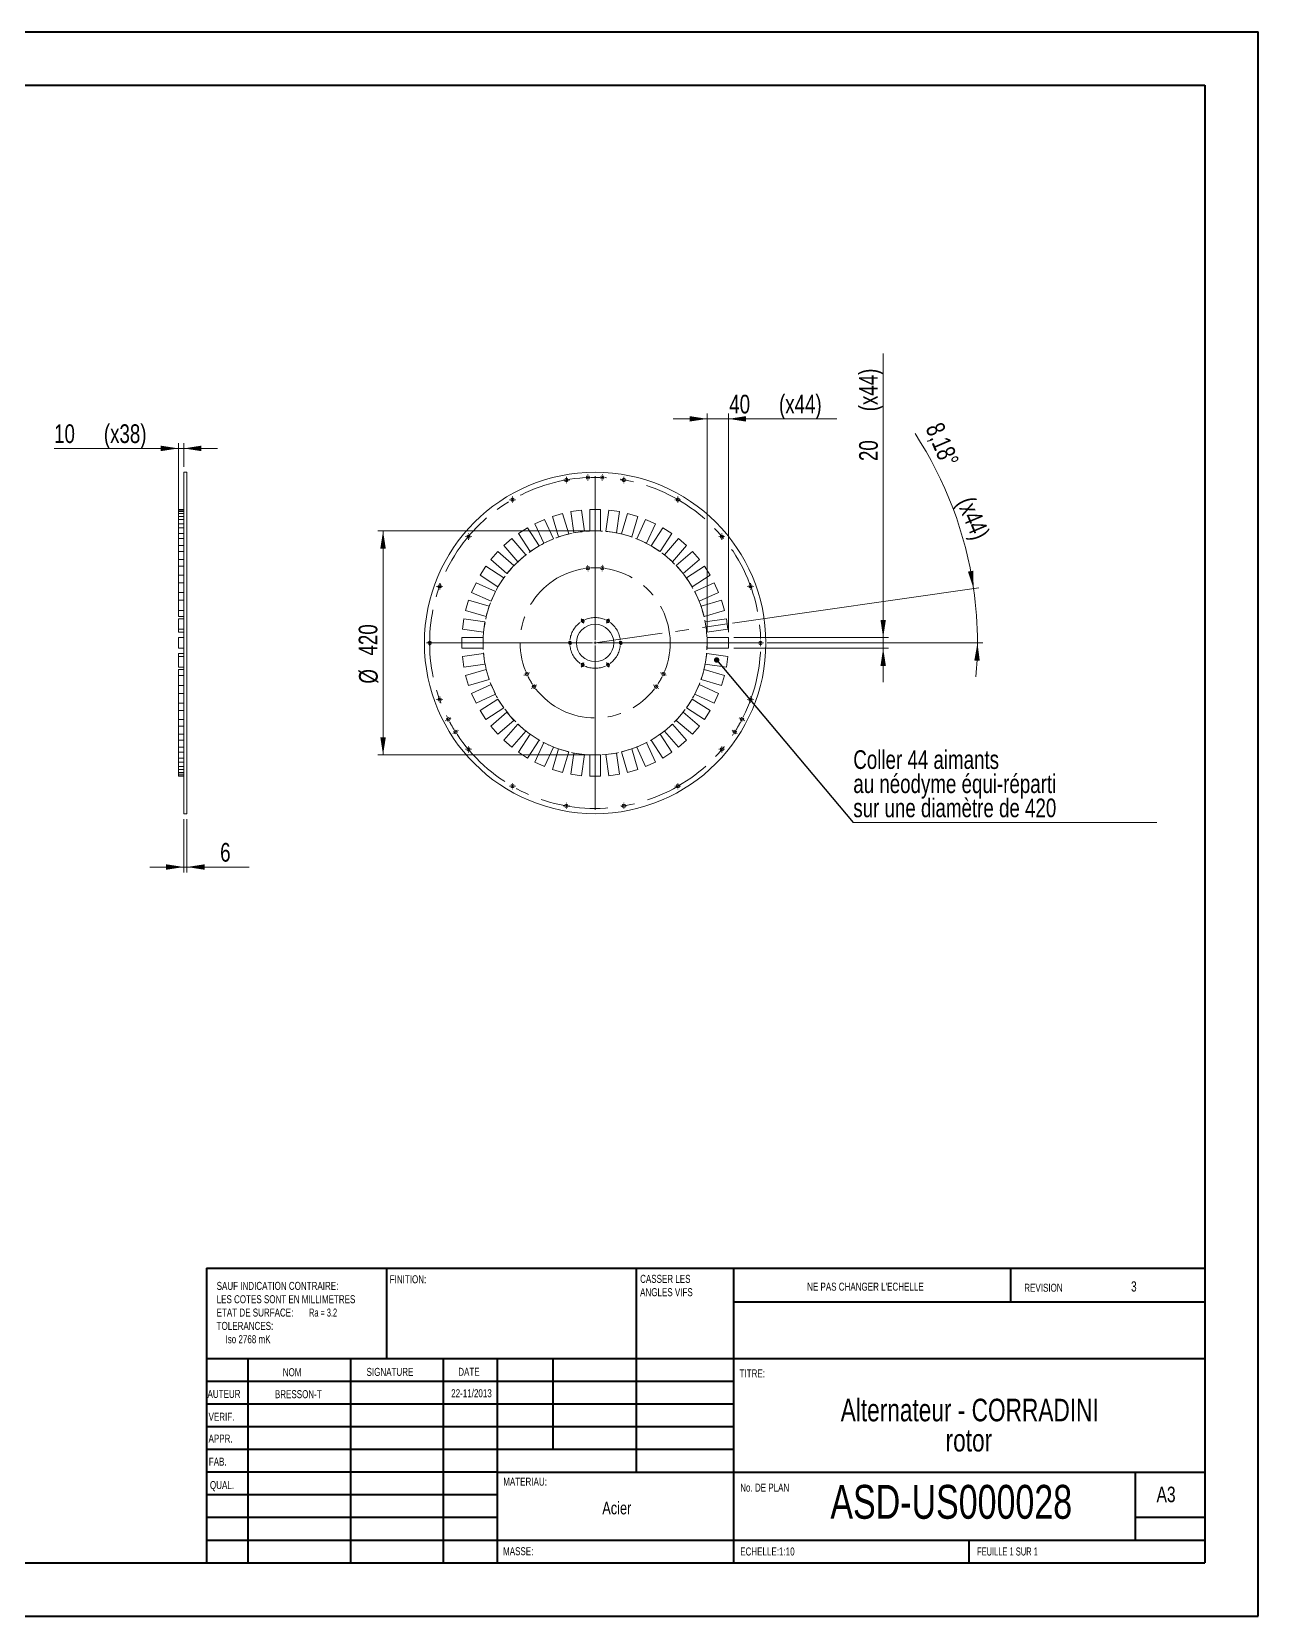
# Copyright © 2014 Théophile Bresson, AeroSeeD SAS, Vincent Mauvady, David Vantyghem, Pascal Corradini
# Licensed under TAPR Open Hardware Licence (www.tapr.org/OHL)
# Model space of a CAD drawing. Header units: millimetres. Extents: x 0 to 420, y 0 to 297.
# Drawn here: x 190.1 to 420.1, y 0.2 to 297.2 of the extents above; entities that cross this region are included whole.
import ezdxf

# ---------------------------------------------------------------- set-up
doc = ezdxf.new("R2010")
doc.units = ezdxf.units.MM
doc.linetypes.add('CENTERX2', pattern=[20.32, 12.7, -2.54, 2.54, -2.54])
doc.linetypes.add('HIDDEN', pattern=[1.905, 1.27, -0.635])
doc.styles.add('SLDTEXTSTYLE0', font='TXT', dxfattribs={"width": 0.75})
doc.styles.add('SLDTEXTSTYLE1', font='TXT', dxfattribs={"width": 0.7})
doc.styles.add('SLDTEXTSTYLE2', font='TXT', dxfattribs={"width": 0.6875})
doc.dimstyles.new('SLDDIMSTYLE1', dxfattribs={"dimtxt": 3.5, "dimasz": 3.302, "dimexe": 0, "dimexo": 0.0625, "dimgap": 0.875, "dimtad": 1, "dimlfac": 10, "dimrnd": 1e-09, "dimzin": 12, "dimdsep": 46, "dimtxsty": 'SLDTEXTSTYLE0', "dimsah": 1, "dimcen": 0.09, "dimadec": 0, "dimazin": 3, "dimtfac": 1, "dimtmove": 0, "dimatfit": 0, "dimfxl": 1, "dimfrac": 2, "dimtolj": 1, "dimtzin": 12, "dimarcsym": 0})
doc.dimstyles.new('SLDDIMSTYLE2', dxfattribs={"dimtxt": 3.5, "dimasz": 3.302, "dimexe": 0, "dimexo": 0.0625, "dimgap": 0.875, "dimtad": 1, "dimlfac": 10, "dimrnd": 1e-09, "dimzin": 12, "dimdsep": 46, "dimtxsty": 'SLDTEXTSTYLE0', "dimsah": 1, "dimcen": 0.09, "dimadec": 0, "dimazin": 3, "dimtfac": 1, "dimtofl": 0, "dimtmove": 0, "dimatfit": 3, "dimfxl": 1, "dimfrac": 2, "dimtolj": 1, "dimtzin": 12, "dimarcsym": 0})
doc.dimstyles.new('SLDDIMSTYLE6', dxfattribs={"dimtxt": 3.5, "dimasz": 3.302, "dimexe": 0, "dimexo": 0.0625, "dimgap": 0.875, "dimtad": 1, "dimdec": 4, "dimlfac": 10, "dimzin": 12, "dimdsep": 46, "dimtxsty": 'SLDTEXTSTYLE0', "dimsah": 1, "dimcen": 0.09, "dimazin": 3, "dimtfac": 1, "dimtofl": 0, "dimtmove": 0, "dimatfit": 3, "dimfxl": 1, "dimfrac": 2, "dimtolj": 1, "dimtzin": 12, "dimarcsym": 0})
doc.dimstyles.new('SLDDIMSTYLE7', dxfattribs={"dimtxt": 0, "dimasz": 1.016, "dimexe": 0, "dimexo": 0.0625, "dimgap": 0, "dimtad": 0, "dimtih": 1, "dimtoh": 1, "dimdec": 0, "dimrnd": 1e-09, "dimzin": 0, "dimdsep": 46, "dimtxsty": 'Standard', "dimblk1": 'DOT', "dimblk2": 'DOT', "dimsah": 1, "dimcen": 0.09, "dimadec": 0, "dimazin": 0, "dimtfac": 1.016, "dimtdec": 0, "dimtofl": 0, "dimtmove": 0, "dimatfit": 3, "dimldrblk": 'DOT', "dimfxl": 1, "dimfrac": 2, "dimtolj": 1, "dimtzin": 0, "dimarcsym": 0})

# ---------------------------------------------------------------- blocks, each defined once
blk = doc.blocks.new('SW_NOTE_1')
at = {"color": 0, "linetype": 'Continuous', "lineweight": 0, "attachment_point": 2, "style": 'SLDTEXTSTYLE0'}
for s, insert, char_height in [('Alternateur - CORRADINI', (33.01, 5.46), 4.2333), ('rotor', (32.85, -0.19), 4.233)]:
    blk.add_mtext(s, dxfattribs=dict(at, insert=insert, char_height=char_height))
blk = doc.blocks.new('SW_NOTE_2')
at = {"color": 0, "linetype": 'Continuous', "lineweight": 0, "char_height": 1.5, "attachment_point": 1, "style": 'SLDTEXTSTYLE0'}
for s, insert in [('CASSER LES', (0, 1.93)), ('ANGLES VIFS', (0, -0.57))]:
    blk.add_mtext(s, dxfattribs=dict(at, insert=insert))
blk = doc.blocks.new('SW_NOTE_3')
at = {"color": 0, "linetype": 'Continuous', "lineweight": 0, "char_height": 1.5, "attachment_point": 1}
for s, insert, style in [('SAUF INDICATION CONTRAIRE:', (0, 1.93), 'SLDTEXTSTYLE0'), ('LES COTES SONT EN MILLIMETRES', (0, -0.57), 'SLDTEXTSTYLE0'), ('TOLERANCES:', (0, -5.57), 'SLDTEXTSTYLE0'), ('ETAT DE SURFACE:', (0, -3.07), 'SLDTEXTSTYLE0'), ('Ra = 3.2', (17.33, -3.07), 'SLDTEXTSTYLE2'), ('Iso 2768 mK', (1.66, -8.07), 'SLDTEXTSTYLE0')]:
    blk.add_mtext(s, dxfattribs=dict(at, insert=insert, style=style))
blk = doc.blocks.new('*D35')
at = {"color": 7, "linetype": 'Continuous', "lineweight": 0}
for p, q in [((218.64, 149.65), (218.64, 139.65)), ((219.24, 149.65), (219.24, 139.65)), ((218.64, 140.65), (212.29, 140.65)), ((218.64, 140.65), (219.24, 140.65)), ((219.24, 140.65), (230.89, 140.65))]:
    blk.add_line(p, q, dxfattribs=at)
for points in [[(218.64, 140.65), (215.34, 141.16), (215.34, 140.14)], [(219.24, 140.65), (222.54, 140.14), (222.54, 141.16)]]:
    blk.add_solid(points, dxfattribs=at)
at = {"color": 7, "linetype": 'Continuous', "lineweight": 0, "insert": (225.46, 145.16, 0.01), "char_height": 3.5, "attachment_point": 1, "style": 'SLDTEXTSTYLE0'}
blk.add_mtext('6', dxfattribs=at)
blk = doc.blocks.new('*D36')
at = {"color": 7, "linetype": 'Continuous', "lineweight": 0}
for p, q in [((217.64, 199.27), (217.64, 220.11)), ((218.64, 215.65), (218.64, 220.11)), ((217.64, 219.11), (194.33, 219.11)), ((217.64, 219.11), (218.64, 219.11)), ((218.64, 219.11), (224.99, 219.11))]:
    blk.add_line(p, q, dxfattribs=at)
for points in [[(217.64, 219.11), (214.34, 219.62), (214.34, 218.6)], [(218.64, 219.11), (221.94, 218.6), (221.94, 219.62)]]:
    blk.add_solid(points, dxfattribs=at)
at = {"color": 7, "linetype": 'Continuous', "lineweight": 0, "char_height": 3.5, "attachment_point": 1, "style": 'SLDTEXTSTYLE0'}
for s, insert in [('10', (194.33, 223.62, 0.01)), ('(x38)', (203.66, 223.62, 0.01))]:
    blk.add_mtext(s, dxfattribs=dict(at, insert=insert))
blk = doc.blocks.new('*D37')
at = {"color": 7, "linetype": 'Continuous', "lineweight": 0}
for p, q in [((294.75, 203.65), (255, 203.65)), ((256, 161.65), (256, 203.65)), ((294.75, 161.65), (255, 161.65))]:
    blk.add_line(p, q, dxfattribs=at)
for points in [[(256, 203.65), (255.49, 200.35), (256.51, 200.35)], [(256, 161.65), (256.51, 164.95), (255.49, 164.95)]]:
    blk.add_solid(points, dxfattribs=at)
at = {"color": 7, "linetype": 'Continuous', "lineweight": 0, "char_height": 3.5, "attachment_point": 1, "rotation": 90, "style": 'SLDTEXTSTYLE0'}
for s, insert in [('420', (251.43, 180.29, 0.01)), ('%%c', (251.49, 175.02, 0.01))]:
    blk.add_mtext(s, dxfattribs=dict(at, insert=insert))
blk = doc.blocks.new('*D38')
at = {"color": 7, "linetype": 'Continuous', "lineweight": 0}
for p, q in [((321.49, 186.35), (367.69, 192.99)), ((328.03, 182.65), (368.43, 182.65))]:
    blk.add_line(p, q, dxfattribs=at)
for start, end in [(8.1818, 33.199), (0, 8.1818), (354.9282, 0)]:
    blk.add_arc((295.75, 182.65), 71.68, start, end, dxfattribs=at)
for points in [[(366.7, 192.85), (366.66, 196.19), (365.65, 196.02)], [(367.43, 182.65), (366.84, 179.36), (367.86, 179.34)]]:
    blk.add_solid(points, dxfattribs=at)
at = {"color": 7, "linetype": 'Continuous', "lineweight": 0, "char_height": 3.5, "attachment_point": 1, "rotation": 292.9537, "style": 'SLDTEXTSTYLE0'}
for s, insert in [('8,18°', (360.86, 224.29, 0.01)), ('(x44)', (366.73, 210.41, 0.01))]:
    blk.add_mtext(s, dxfattribs=dict(at, insert=insert))
blk = doc.blocks.new('*D39')
at = {"color": 7, "linetype": 'Continuous', "lineweight": 0}
for p, q in [((316.75, 224.65), (310.4, 224.65)), ((316.75, 184.65), (316.75, 225.65)), ((320.75, 224.65), (316.75, 224.65)), ((320.75, 184.65), (320.75, 225.65)), ((320.75, 224.65), (341.06, 224.65))]:
    blk.add_line(p, q, dxfattribs=at)
for points in [[(316.75, 224.65), (313.45, 225.16), (313.45, 224.14)], [(320.75, 224.65), (324.06, 224.14), (324.06, 225.16)]]:
    blk.add_solid(points, dxfattribs=at)
at = {"color": 7, "linetype": 'Continuous', "lineweight": 0, "char_height": 3.5, "attachment_point": 1, "style": 'SLDTEXTSTYLE0'}
for s, insert in [('40', (320.9, 229.16, -0.19)), ('(x44)', (330.23, 229.16, -0.19))]:
    blk.add_mtext(s, dxfattribs=dict(at, insert=insert))
blk = doc.blocks.new('*D40')
at = {"color": 7, "linetype": 'Continuous', "lineweight": 0}
for p, q in [((349.75, 183.65), (349.75, 236.91)), ((321.75, 183.65), (350.75, 183.65)), ((321.75, 181.65), (350.75, 181.65)), ((349.75, 181.65), (349.75, 183.65)), ((349.75, 181.65), (349.75, 175.3))]:
    blk.add_line(p, q, dxfattribs=at)
for points in [[(349.75, 183.65), (350.26, 186.95), (349.25, 186.95)], [(349.75, 181.65), (349.25, 178.35), (350.26, 178.35)]]:
    blk.add_solid(points, dxfattribs=at)
at = {"color": 7, "linetype": 'Continuous', "lineweight": 0, "char_height": 3.5, "attachment_point": 1, "rotation": 90, "style": 'SLDTEXTSTYLE0'}
for s, insert in [('(x44)', (345.24, 226.07, -0.19)), ('20', (345.24, 216.74, -0.19))]:
    blk.add_mtext(s, dxfattribs=dict(at, insert=insert))
blk = doc.blocks.new('SW_NOTE_4')
at = {"color": 0, "linetype": 'Continuous', "lineweight": 0}
for p, q in [((0, 0), (56.93, 0)), ((56.93, 0), (0, 0)), ((0, 0), (56.93, 0)), ((56.93, 0), (0, 0)), ((0, 0), (56.93, 0)), ((56.93, 0), (0, 0))]:
    blk.add_line(p, q, dxfattribs=at)
at = {"color": 0, "linetype": 'Continuous', "lineweight": 0, "char_height": 3.5, "attachment_point": 1, "style": 'SLDTEXTSTYLE0'}
for s, insert in [('Coller 44 aimants', (0, 13.56)), ('au néodyme équi-réparti', (0, 9.04)), ('sur une diamètre de 420', (0, 4.51))]:
    blk.add_mtext(s, dxfattribs=dict(at, insert=insert))
blk = doc.blocks.new('_DOT')
at = {"color": 0, "linetype": 'ByBlock', "lineweight": -2}
blk.add_line((-0.5, 0), (-1, 0), dxfattribs=at)
at = {"color": 0, "linetype": 'ByBlock', "const_width": 0.5}
blk.add_lwpolyline([(-0.25, 0, 1), (0.25, 0, 1)], format="xyb", close=True, dxfattribs=at)
blk = doc.blocks.new('SW_CENTERMARKSYMBOL_19')
at = {"color": 0, "linetype": 'Continuous', "lineweight": 0}
for p, q in [((-0.5, 0), (-0.58, 0)), ((0, 0), (-0.25, 0)), ((0, 0.5), (0, 0.58)), ((0, 0), (0, 0.25)), ((0, 0), (0, -0.25)), ((0, 0), (0.25, 0)), ((0.5, 0), (0.58, 0)), ((0, -0.5), (0, -0.58))]:
    blk.add_line(p, q, dxfattribs=at)
blk = doc.blocks.new('SW_CENTERMARKSYMBOL_20')
at = {"color": 0, "linetype": 'Continuous', "lineweight": 0}
for p, q in [((-0.5, 0), (-0.58, 0)), ((0, 0), (-0.25, 0)), ((0, 0.5), (0, 0.58)), ((0, 0), (0, 0.25)), ((0, 0), (0, -0.25)), ((0, 0), (0.25, 0)), ((0.5, 0), (0.58, 0)), ((0, -0.5), (0, -0.58))]:
    blk.add_line(p, q, dxfattribs=at)
blk = doc.blocks.new('SW_CENTERMARKSYMBOL_21')
at = {"color": 0, "linetype": 'Continuous', "lineweight": 0}
for p, q in [((-0.5, 0), (-0.58, 0)), ((0, 0), (-0.25, 0)), ((0, 0.5), (0, 0.58)), ((0, 0), (0, 0.25)), ((0, 0), (0, -0.25)), ((0, 0), (0.25, 0)), ((0.5, 0), (0.58, 0)), ((0, -0.5), (0, -0.58))]:
    blk.add_line(p, q, dxfattribs=at)
blk = doc.blocks.new('SW_CENTERMARKSYMBOL_22')
at = {"color": 0, "linetype": 'Continuous', "lineweight": 0}
for p, q in [((-0.5, 0), (-0.58, 0)), ((0, 0), (-0.25, 0)), ((0, 0.5), (0, 0.58)), ((0, 0), (0, 0.25)), ((0, 0), (0, -0.25)), ((0, 0), (0.25, 0)), ((0.5, 0), (0.58, 0)), ((0, -0.5), (0, -0.58))]:
    blk.add_line(p, q, dxfattribs=at)
blk = doc.blocks.new('SW_CENTERMARKSYMBOL_23')
at = {"color": 0, "linetype": 'Continuous', "lineweight": 0}
for p, q in [((-0.5, 0), (-0.58, 0)), ((0, 0), (-0.25, 0)), ((0, 0.5), (0, 0.58)), ((0, 0), (0, 0.25)), ((0, 0), (0, -0.25)), ((0, 0), (0.25, 0)), ((0.5, 0), (0.58, 0)), ((0, -0.5), (0, -0.58))]:
    blk.add_line(p, q, dxfattribs=at)
blk = doc.blocks.new('SW_CENTERMARKSYMBOL_24')
at = {"color": 0, "linetype": 'Continuous', "lineweight": 0}
for p, q in [((-0.5, 0), (-0.58, 0)), ((0, 0), (-0.25, 0)), ((0, 0.5), (0, 0.58)), ((0, 0), (0, 0.25)), ((0, 0), (0, -0.25)), ((0, 0), (0.25, 0)), ((0.5, 0), (0.58, 0)), ((0, -0.5), (0, -0.58))]:
    blk.add_line(p, q, dxfattribs=at)
blk = doc.blocks.new('SW_CENTERMARKSYMBOL_25')
at = {"color": 0, "linetype": 'Continuous', "lineweight": 0}
for p, q in [((-0.5, 0), (-0.58, 0)), ((0, 0), (-0.25, 0)), ((0, 0.5), (0, 0.58)), ((0, 0), (0, 0.25)), ((0, 0), (0, -0.25)), ((0, 0), (0.25, 0)), ((0.5, 0), (0.58, 0)), ((0, -0.5), (0, -0.58))]:
    blk.add_line(p, q, dxfattribs=at)
blk = doc.blocks.new('SW_CENTERMARKSYMBOL_26')
at = {"color": 0, "linetype": 'Continuous', "lineweight": 0}
for p, q in [((-0.5, 0), (-0.58, 0)), ((0, 0), (-0.25, 0)), ((0, 0.5), (0, 0.58)), ((0, 0), (0, 0.25)), ((0, 0), (0, -0.25)), ((0, 0), (0.25, 0)), ((0.5, 0), (0.58, 0)), ((0, -0.5), (0, -0.58))]:
    blk.add_line(p, q, dxfattribs=at)
blk = doc.blocks.new('SW_CENTERMARKSYMBOL_27')
at = {"color": 0, "linetype": 'Continuous', "lineweight": 0}
for p, q in [((-0.5, 0), (-0.58, 0)), ((0, 0), (-0.25, 0)), ((0, 0.5), (0, 0.58)), ((0, 0), (0, 0.25)), ((0, 0), (0, -0.25)), ((0, 0), (0.25, 0)), ((0.5, 0), (0.58, 0)), ((0, -0.5), (0, -0.58))]:
    blk.add_line(p, q, dxfattribs=at)
blk = doc.blocks.new('SW_CENTERMARKSYMBOL_28')
at = {"color": 0, "linetype": 'Continuous', "lineweight": 0}
for p, q in [((-0.5, 0), (-0.58, 0)), ((0, 0), (-0.25, 0)), ((0, 0.5), (0, 0.58)), ((0, 0), (0, 0.25)), ((0, 0), (0, -0.25)), ((0, 0), (0.25, 0)), ((0.5, 0), (0.58, 0)), ((0, -0.5), (0, -0.58))]:
    blk.add_line(p, q, dxfattribs=at)
blk = doc.blocks.new('SW_CENTERMARKSYMBOL_29')
at = {"color": 0, "linetype": 'Continuous', "lineweight": 0}
for p, q in [((-0.5, 0), (-0.58, 0)), ((0, 0), (-0.25, 0)), ((0, 0.5), (0, 0.58)), ((0, 0), (0, 0.25)), ((0, 0), (0, -0.25)), ((0, 0), (0.25, 0)), ((0.5, 0), (0.58, 0)), ((0, -0.5), (0, -0.58))]:
    blk.add_line(p, q, dxfattribs=at)
blk = doc.blocks.new('SW_CENTERMARKSYMBOL_30')
at = {"color": 0, "linetype": 'Continuous', "lineweight": 0}
for p, q in [((-0.5, 0), (-0.58, 0)), ((0, 0), (-0.25, 0)), ((0, 0.5), (0, 0.58)), ((0, 0), (0, 0.25)), ((0, 0), (0, -0.25)), ((0, 0), (0.25, 0)), ((0.5, 0), (0.58, 0)), ((0, -0.5), (0, -0.58))]:
    blk.add_line(p, q, dxfattribs=at)
blk = doc.blocks.new('SW_CENTERMARKSYMBOL_31')
at = {"color": 0, "linetype": 'Continuous', "lineweight": 0}
for p, q in [((-0.5, 0), (-0.58, 0)), ((0, 0), (-0.25, 0)), ((0, 0.5), (0, 0.58)), ((0, 0), (0, 0.25)), ((0, 0), (0, -0.25)), ((0, 0), (0.25, 0)), ((0.5, 0), (0.58, 0)), ((0, -0.5), (0, -0.58))]:
    blk.add_line(p, q, dxfattribs=at)
blk = doc.blocks.new('SW_CENTERMARKSYMBOL_32')
at = {"color": 0, "linetype": 'Continuous', "lineweight": 0}
for p, q in [((-0.5, 0), (-0.58, 0)), ((0, 0), (-0.25, 0)), ((0, 0.5), (0, 0.58)), ((0, 0), (0, 0.25)), ((0, 0), (0, -0.25)), ((0, 0), (0.25, 0)), ((0.5, 0), (0.58, 0)), ((0, -0.5), (0, -0.58))]:
    blk.add_line(p, q, dxfattribs=at)
blk = doc.blocks.new('SW_CENTERMARKSYMBOL_33')
at = {"color": 0, "linetype": 'Continuous', "lineweight": 0}
for p, q in [((-0.5, 0), (-0.58, 0)), ((0, 0), (-0.25, 0)), ((0, 0.5), (0, 0.58)), ((0, 0), (0, 0.25)), ((0, 0), (0, -0.25)), ((0, 0), (0.25, 0)), ((0.5, 0), (0.58, 0)), ((0, -0.5), (0, -0.58))]:
    blk.add_line(p, q, dxfattribs=at)
blk = doc.blocks.new('SW_CENTERMARKSYMBOL_34')
at = {"color": 0, "linetype": 'Continuous', "lineweight": 0}
for p, q in [((-0.5, 0), (-0.58, 0)), ((0, 0), (-0.25, 0)), ((0, 0.5), (0, 0.58)), ((0, 0), (0, 0.25)), ((0, 0), (0, -0.25)), ((0, 0), (0.25, 0)), ((0.5, 0), (0.58, 0)), ((0, -0.5), (0, -0.58))]:
    blk.add_line(p, q, dxfattribs=at)
blk = doc.blocks.new('SW_CENTERMARKSYMBOL_35')
at = {"color": 0, "linetype": 'Continuous', "lineweight": 0}
for p, q in [((-0.5, 0), (-0.58, 0)), ((0, 0), (-0.25, 0)), ((0, 0.5), (0, 0.58)), ((0, 0), (0, 0.25)), ((0, 0), (0, -0.25)), ((0, 0), (0.25, 0)), ((0.5, 0), (0.58, 0)), ((0, -0.5), (0, -0.58))]:
    blk.add_line(p, q, dxfattribs=at)
blk = doc.blocks.new('SW_CENTERMARKSYMBOL_36')
at = {"color": 0, "linetype": 'Continuous', "lineweight": 0}
for p, q in [((-0.5, 0), (-0.58, 0)), ((0, 0), (-0.25, 0)), ((0, 0.5), (0, 0.58)), ((0, 0), (0, 0.25)), ((0, 0), (0, -0.25)), ((0, 0), (0.25, 0)), ((0.5, 0), (0.58, 0)), ((0, -0.5), (0, -0.58))]:
    blk.add_line(p, q, dxfattribs=at)
blk = doc.blocks.new('SW_CENTERMARKSYMBOL_37')
at = {"color": 0, "linetype": 'Continuous', "lineweight": 0}
for p, q in [((26.14, 45.82), (26.14, 45.9)), ((26.16, 45.32), (26.15, 45.57)), ((26.16, 45.32), (26.18, 45.07)), ((26.19, 44.82), (26.19, 44.74)), ((27.53, 14.82), (27.53, 45.6)), ((28.87, 44.82), (28.87, 44.74)), ((28.89, 45.32), (28.88, 45.07)), ((28.89, 45.32), (28.91, 45.57)), ((28.92, 45.82), (28.92, 45.9)), ((26.12, 28.82), (26.11, 28.9)), ((26.16, 28.32), (26.14, 28.57)), ((26.16, 28.32), (26.19, 28.07)), ((26.21, 27.82), (26.22, 27.74)), ((28.85, 27.82), (28.84, 27.74)), ((28.89, 28.32), (28.87, 28.07)), ((28.89, 28.32), (28.92, 28.57)), ((28.94, 28.82), (28.95, 28.9)), ((25.03, 18.65), (24.9, 18.86)), ((25.15, 18.43), (25.03, 18.65)), ((25.15, 18.43), (25.28, 18.21)), ((25.28, 18.21), (25.4, 18)), ((29.78, 18.21), (29.65, 18)), ((29.9, 18.43), (29.78, 18.21)), ((29.9, 18.43), (30.03, 18.65)), ((30.03, 18.65), (30.15, 18.86)), ((27.03, 14.32), (-3.75, 14.32)), ((22.53, 14.32), (22.28, 14.32)), ((22.78, 14.32), (22.53, 14.32)), ((22.78, 14.32), (23.03, 14.32)), ((23.03, 14.32), (23.28, 14.32)), ((27.53, 14.32), (27.28, 14.32)), ((27.53, 14.32), (27.53, 14.57)), ((27.53, 14.32), (27.53, 14.07)), ((27.53, 14.32), (27.78, 14.32)), ((27.53, 13.82), (27.53, -16.96)), ((28.03, 14.32), (58.81, 14.32)), ((32.03, 14.32), (31.78, 14.32)), ((32.28, 14.32), (32.03, 14.32)), ((32.28, 14.32), (32.53, 14.32)), ((32.53, 14.32), (32.78, 14.32)), ((25.03, 9.99), (24.9, 9.77)), ((25.15, 10.2), (25.03, 9.99)), ((25.15, 10.2), (25.28, 10.42)), ((25.28, 10.42), (25.4, 10.64)), ((29.78, 10.42), (29.65, 10.64)), ((29.9, 10.2), (29.78, 10.42)), ((29.9, 10.2), (30.03, 9.99)), ((30.03, 9.99), (30.15, 9.77)), ((14.27, 8.29), (14.19, 8.26)), ((14.72, 8.5), (14.49, 8.4)), ((14.72, 8.5), (14.95, 8.6)), ((15.18, 8.71), (15.25, 8.74)), ((16.09, 6.14), (15.88, 5.99)), ((16.09, 6.14), (16.29, 6.28)), ((16.49, 6.43), (16.56, 6.47)), ((38.56, 6.43), (38.5, 6.47)), ((38.97, 6.14), (38.77, 6.28)), ((38.97, 6.14), (39.17, 5.99)), ((39.88, 8.71), (39.81, 8.74)), ((40.34, 8.5), (40.11, 8.6)), ((40.34, 8.5), (40.56, 8.4)), ((40.79, 8.29), (40.86, 8.26)), ((15.68, 5.84), (15.62, 5.8)), ((39.38, 5.84), (39.44, 5.8)), ((0, 0), (-0.22, -0.12)), ((0, 0), (0.22, 0.12)), ((0.44, 0.23), (0.51, 0.27)), ((54.61, 0.23), (54.54, 0.27)), ((55.06, 0), (54.84, 0.12)), ((55.06, 0), (55.28, -0.12)), ((-0.44, -0.23), (-0.51, -0.27)), ((0.94, -2.63), (0.88, -2.68)), ((1.36, -2.36), (1.15, -2.5)), ((1.36, -2.36), (1.58, -2.23)), ((1.79, -2.1), (1.85, -2.05)), ((53.27, -2.1), (53.2, -2.05)), ((53.69, -2.36), (53.48, -2.23)), ((53.69, -2.36), (53.9, -2.5)), ((54.12, -2.63), (54.18, -2.68)), ((55.5, -0.23), (55.57, -0.27))]:
    blk.add_line(p, q, dxfattribs=at)
at = {"color": 0, "linetype": 'CENTERX2', "lineweight": 0}
for radius, start, end in [(31.03, 93.4445, 206.5555), (31.03, 88.402, 91.598), (31.03, 333.4445, 86.5555), (14.07, 97.6054, 202.3946), (14.07, 86.4679, 93.5321), (14.07, 337.6054, 82.3946), (4.75, 126.0311, 173.9689), (4.75, 66.0311, 113.9689), (4.75, 6.0311, 53.9689), (4.75, 186.0311, 233.9689), (4.75, 306.0311, 353.9689), (4.75, 246.0311, 293.9689), (14.07, 206.4679, 213.5321), (14.07, 326.4679, 333.5321), (14.07, 217.6054, 322.3946), (31.03, 208.402, 211.598), (31.03, 213.4445, 326.5555), (31.03, 328.402, 331.598)]:
    blk.add_arc((27.53, 14.32), radius, start, end, dxfattribs=at)
at = {"color": 0, "linetype": 'Continuous', "lineweight": 0}
for radius, start, end in [(31.03, 92.5212, 92.9828), (31.03, 92.0596, 92.5212), (31.03, 87.4788, 87.9404), (31.03, 87.0172, 87.4788), (14.07, 95.5687, 96.587), (14.07, 94.5504, 95.5687), (14.07, 84.4313, 85.4496), (14.07, 83.413, 84.4313), (4.75, 120, 123.0156), (4.75, 116.9844, 120), (4.75, 60, 63.0156), (4.75, 56.9844, 60), (4.75, 176.9844, 180), (4.75, 180, 183.0156), (4.75, 0, 3.0156), (4.75, 356.9844, 0), (4.75, 236.9844, 240), (4.75, 240, 243.0156), (4.75, 296.9844, 300), (4.75, 300, 303.0156), (14.07, 203.413, 204.4313), (14.07, 204.4313, 205.4496), (14.07, 214.5504, 215.5687), (14.07, 215.5687, 216.587), (14.07, 323.413, 324.4313), (14.07, 324.4313, 325.4496), (14.07, 334.5504, 335.5687), (14.07, 335.5687, 336.587), (31.03, 207.0172, 207.4788), (31.03, 332.5212, 332.9828), (31.03, 207.4788, 207.9404), (31.03, 212.0596, 212.5212), (31.03, 212.5212, 212.9828), (31.03, 327.0172, 327.4788), (31.03, 327.4788, 327.9404), (31.03, 332.0596, 332.5212)]:
    blk.add_arc((27.53, 14.32), radius, start, end, dxfattribs=at)

msp = doc.modelspace()

# ---------------------------------------------------------------- linework, layer by layer
at = {"color": 7, "linetype": 'Continuous', "lineweight": 40}
for p, q in [((0.078844, 297.21478), (420.078844, 297.21478)), ((420.078844, 0.21478), (420.078844, 297.21478)), ((25.078844, 287.21478), (410.078844, 287.21478)), ((410.078844, 287.21478), (410.078844, 10.21478)), ((222.878844, 65.46478), (410.078844, 65.46478)), ((222.878844, 65.46478), (222.878844, 10.21478)), ((256.678844, 48.46478), (256.678844, 65.46478)), ((303.478844, 65.46478), (303.478844, 27.21478)), ((321.678844, 65.46478), (321.678844, 10.21478)), ((373.678844, 59.08978), (373.678844, 65.46478)), ((410.078844, 59.08978), (321.678844, 59.08978)), ((410.078844, 48.46478), (222.878844, 48.46478)), ((230.678844, 48.46478), (230.678844, 10.21478)), ((249.869796, 48.46478), (249.869796, 10.21478)), ((267.27777, 48.46478), (267.27777, 10.21478)), ((277.478844, 10.21478), (277.478844, 48.46478)), ((287.878844, 31.46478), (287.878844, 48.46478)), ((321.678844, 44.21478), (222.878844, 44.21478)), ((321.678844, 39.96478), (222.878844, 39.96478)), ((321.678844, 35.71478), (222.878844, 35.71478)), ((321.678844, 31.46478), (222.878844, 31.46478)), ((277.478844, 27.21478), (222.878844, 27.21478)), ((277.478844, 27.21478), (410.078844, 27.21478)), ((397.078844, 14.46478), (397.078844, 27.21478)), ((277.478844, 22.964708), (222.878844, 22.964708)), ((277.478844, 18.71478), (222.878844, 18.71478)), ((410.078844, 18.71478), (397.078844, 18.71478)), ((222.878844, 14.46478), (410.078844, 14.46478)), ((365.878844, 10.21478), (365.878844, 14.46478)), ((25.078844, 10.21478), (410.078844, 10.21478)), ((0.078844, 0.21478), (420.078844, 0.21478))]:
    msp.add_line(p, q, dxfattribs=at)
at = {"color": 7, "linetype": 'Continuous', "lineweight": 15}
for p, q in [((219.241421, 214.65135), (218.641421, 214.65135)), ((218.641421, 214.65135), (218.641421, 150.651352)), ((219.241421, 214.65135), (219.241421, 150.651352)), ((217.641421, 207.651351), (218.641421, 207.651351)), ((217.641421, 207.539202), (217.641421, 207.651351)), ((217.641421, 207.254572), (217.641421, 207.539202)), ((217.641421, 207.539202), (218.641421, 207.539202)), ((217.641421, 207.254572), (218.641421, 207.254572)), ((217.641421, 206.920407), (217.641421, 207.254572)), ((217.641421, 206.356942), (217.641421, 206.920407)), ((217.641421, 206.920407), (218.641421, 206.920407)), ((217.641421, 205.807566), (217.641421, 206.356942)), ((217.641421, 206.356942), (218.641421, 206.356942)), ((217.641421, 205.807566), (218.641421, 205.807566)), ((217.641421, 204.976736), (217.641421, 205.807566)), ((217.641421, 204.22333), (217.641421, 204.976736)), ((217.641421, 204.976736), (218.641421, 204.976736)), ((286.277702, 205.807566), (284.458438, 204.976736)), ((284.458438, 204.976736), (286.120098, 201.338207)), ((287.939362, 202.169038), (286.277702, 205.807566)), ((289.669624, 206.920407), (287.750638, 206.356942)), ((287.750638, 206.356942), (288.877569, 202.518971)), ((290.796555, 203.082436), (289.669624, 206.920407)), ((293.185396, 207.539202), (291.205753, 207.254572)), ((291.205753, 207.254572), (291.775012, 203.295287)), ((293.754655, 203.579916), (293.185396, 207.539202)), ((294.753445, 207.651351), (294.753445, 203.65135)), ((296.753445, 207.651351), (294.753445, 207.651351)), ((296.753445, 203.65135), (296.753445, 207.651351)), ((298.321495, 207.539202), (297.752236, 203.579916)), ((300.301138, 207.254572), (298.321495, 207.539202)), ((299.731878, 203.295287), (300.301138, 207.254572)), ((301.837267, 206.920407), (300.710336, 203.082436)), ((303.756253, 206.356942), (301.837267, 206.920407)), ((302.629322, 202.518971), (303.756253, 206.356942)), ((305.229188, 205.807566), (303.567529, 202.169038)), ((307.048453, 204.976736), (305.229188, 205.807566)), ((305.386793, 201.338207), (307.048453, 204.976736)), ((217.641421, 203.142048), (217.641421, 204.22333)), ((217.641421, 204.22333), (218.641421, 204.22333)), ((217.641421, 203.142048), (218.641421, 203.142048)), ((217.641421, 202.199951), (217.641421, 203.142048)), ((217.641421, 200.890229), (217.641421, 202.199951)), ((217.641421, 202.199951), (218.641421, 202.199951)), ((280.137677, 202.199951), (278.626177, 200.890229)), ((282.757119, 199.176953), (280.137677, 202.199951)), ((283.078679, 204.22333), (281.396172, 203.142048)), ((281.396172, 203.142048), (283.558734, 199.777035)), ((285.241242, 200.858316), (283.078679, 204.22333)), ((286.120098, 201.338207), (287.939362, 202.169038)), ((288.877569, 202.518971), (290.796555, 203.082436)), ((291.775012, 203.295287), (293.754655, 203.579916)), ((294.753445, 203.65135), (296.753445, 203.65135)), ((297.752236, 203.579916), (299.731878, 203.295287)), ((300.710336, 203.082436), (302.629322, 202.518971)), ((303.567529, 202.169038), (305.386793, 201.338207)), ((308.428212, 204.22333), (306.265649, 200.858316)), ((307.948156, 199.777035), (310.110719, 203.142048)), ((310.110719, 203.142048), (308.428212, 204.22333)), ((311.369214, 202.199951), (308.749772, 199.176953)), ((312.880713, 200.890229), (311.369214, 202.199951)), ((217.641421, 200.890229), (218.641421, 200.890229)), ((217.641421, 199.778619), (217.641421, 200.890229)), ((217.641421, 198.26712), (217.641421, 199.778619)), ((217.641421, 199.778619), (218.641421, 199.778619)), ((277.514567, 199.778619), (276.204846, 198.26712)), ((280.537566, 197.159177), (277.514567, 199.778619)), ((278.626177, 200.890229), (281.24562, 197.867231)), ((281.24562, 197.867231), (282.757119, 199.176953)), ((283.558734, 199.777035), (285.241242, 200.858316)), ((306.265649, 200.858316), (307.948156, 199.777035)), ((308.749772, 199.176953), (310.261271, 197.867231)), ((310.261271, 197.867231), (312.880713, 200.890229)), ((313.992324, 199.778619), (310.969325, 197.159177)), ((315.302045, 198.26712), (313.992324, 199.778619)), ((217.641421, 198.26712), (218.641421, 198.26712)), ((217.641421, 197.008624), (217.641421, 198.26712)), ((217.641421, 197.008624), (218.641421, 197.008624)), ((217.641421, 195.326118), (217.641421, 197.008624)), ((275.262748, 197.008624), (274.181466, 195.326118)), ((278.627761, 194.846062), (275.262748, 197.008624)), ((276.204846, 198.26712), (279.227843, 195.647678)), ((279.227843, 195.647678), (280.537566, 197.159177)), ((310.969325, 197.159177), (312.279048, 195.647678)), ((312.279048, 195.647678), (315.302045, 198.26712)), ((316.244142, 197.008624), (312.879129, 194.846062)), ((317.325424, 195.326118), (316.244142, 197.008624)), ((217.641421, 193.946358), (217.641421, 195.326118)), ((217.641421, 195.326118), (218.641421, 195.326118)), ((217.641421, 192.127094), (217.641421, 193.946358)), ((217.641421, 193.946358), (218.641421, 193.946358)), ((273.428061, 193.946358), (272.59723, 192.127094)), ((277.066589, 192.284699), (273.428061, 193.946358)), ((274.181466, 195.326118), (277.546481, 193.163555)), ((277.546481, 193.163555), (278.627761, 194.846062)), ((312.879129, 194.846062), (313.96041, 193.163555)), ((313.96041, 193.163555), (317.325424, 195.326118)), ((318.07883, 193.946358), (314.440302, 192.284699)), ((318.909661, 192.127094), (318.07883, 193.946358)), ((217.641421, 192.127094), (218.641421, 192.127094)), ((217.641421, 190.654158), (217.641421, 192.127094)), ((217.641421, 188.735172), (217.641421, 190.654158)), ((217.641421, 190.654158), (218.641421, 190.654158)), ((272.047854, 190.654158), (271.484389, 188.735172)), ((275.885826, 189.527227), (272.047854, 190.654158)), ((272.59723, 192.127094), (276.235758, 190.465434)), ((276.235758, 190.465434), (277.066589, 192.284699)), ((314.440302, 192.284699), (315.271132, 190.465434)), ((315.271132, 190.465434), (318.909661, 192.127094)), ((319.459037, 190.654158), (315.621065, 189.527227)), ((320.022502, 188.735172), (319.459037, 190.654158)), ((217.641421, 187.608242), (217.641421, 188.735172)), ((217.641421, 188.735172), (218.641421, 188.735172)), ((217.641421, 187.608242), (218.641421, 187.608242)), ((217.641421, 185.219401), (217.641421, 187.199044)), ((217.641421, 187.199044), (218.641421, 187.199044)), ((271.150225, 187.199044), (270.865595, 185.219401)), ((275.109509, 186.629784), (271.150225, 187.199044)), ((271.484389, 188.735172), (275.32236, 187.608242)), ((275.32236, 187.608242), (275.885826, 189.527227)), ((315.621065, 189.527227), (316.18453, 187.608242)), ((316.18453, 187.608242), (320.022502, 188.735172)), ((320.356666, 187.199044), (316.397381, 186.629784)), ((320.641296, 185.219401), (320.356666, 187.199044)), ((217.641421, 185.219401), (218.641421, 185.219401)), ((217.641421, 184.650141), (217.641421, 185.219401)), ((217.641421, 184.650141), (218.641421, 184.650141)), ((270.865595, 185.219401), (274.824881, 184.650141)), ((274.824881, 184.650141), (275.109509, 186.629784)), ((316.397381, 186.629784), (316.68201, 184.650141)), ((316.68201, 184.650141), (320.641296, 185.219401)), ((217.641421, 181.651351), (217.641421, 183.651351)), ((217.641421, 183.651351), (218.641421, 183.651351)), ((217.641421, 181.651351), (218.641421, 181.651351)), ((274.753446, 183.651351), (270.753445, 183.651351)), ((270.753445, 183.651351), (270.753445, 181.651351)), ((270.753445, 181.651351), (274.753446, 181.651351)), ((274.753446, 181.651351), (274.753446, 183.651351)), ((320.753445, 183.651351), (316.753445, 183.651351)), ((316.753445, 183.651351), (316.753445, 181.651351)), ((316.753445, 181.651351), (320.753445, 181.651351)), ((320.753445, 181.651351), (320.753445, 183.651351)), ((217.641421, 180.652561), (218.641421, 180.652561)), ((217.641421, 180.083302), (217.641421, 180.652561)), ((217.641421, 180.083302), (218.641421, 180.083302)), ((217.641421, 178.103659), (217.641421, 180.083302)), ((274.824881, 180.652561), (270.865595, 180.083302)), ((270.865595, 180.083302), (271.150225, 178.103659)), ((271.150225, 178.103659), (275.109509, 178.672918)), ((275.109509, 178.672918), (274.824881, 180.652561)), ((316.68201, 180.652561), (316.397381, 178.672918)), ((316.397381, 178.672918), (320.356666, 178.103659)), ((320.641296, 180.083302), (316.68201, 180.652561)), ((320.356666, 178.103659), (320.641296, 180.083302)), ((217.641421, 178.103659), (218.641421, 178.103659)), ((217.641421, 176.56753), (217.641421, 177.69446)), ((217.641421, 177.69446), (218.641421, 177.69446)), ((217.641421, 176.56753), (218.641421, 176.56753)), ((217.641421, 174.648544), (217.641421, 176.56753)), ((275.32236, 177.69446), (271.484389, 176.56753)), ((271.484389, 176.56753), (272.047854, 174.648544)), ((272.047854, 174.648544), (275.885826, 175.775475)), ((275.885826, 175.775475), (275.32236, 177.69446)), ((316.18453, 177.69446), (315.621065, 175.775475)), ((315.621065, 175.775475), (319.459037, 174.648544)), ((320.022502, 176.56753), (316.18453, 177.69446)), ((319.459037, 174.648544), (320.022502, 176.56753)), ((217.641421, 174.648544), (218.641421, 174.648544)), ((217.641421, 173.175608), (217.641421, 174.648544)), ((217.641421, 173.175608), (218.641421, 173.175608)), ((217.641421, 171.356344), (217.641421, 173.175608)), ((276.235758, 174.837268), (272.59723, 173.175608)), ((272.59723, 173.175608), (273.428061, 171.356344)), ((273.428061, 171.356344), (277.066589, 173.018004)), ((277.066589, 173.018004), (276.235758, 174.837268)), ((315.271132, 174.837268), (314.440302, 173.018004)), ((314.440302, 173.018004), (318.07883, 171.356344)), ((318.909661, 173.175608), (315.271132, 174.837268)), ((318.07883, 171.356344), (318.909661, 173.175608)), ((217.641421, 171.356344), (218.641421, 171.356344)), ((217.641421, 169.976584), (217.641421, 171.356344)), ((217.641421, 168.294078), (217.641421, 169.976584)), ((217.641421, 169.976584), (218.641421, 169.976584)), ((277.546481, 172.139147), (274.181466, 169.976584)), ((274.181466, 169.976584), (275.262748, 168.294078)), ((275.262748, 168.294078), (278.627761, 170.45664)), ((279.227843, 169.655025), (276.204846, 167.035582)), ((278.627761, 170.45664), (277.546481, 172.139147)), ((280.537566, 168.143525), (279.227843, 169.655025)), ((312.279048, 169.655025), (310.969325, 168.143525)), ((315.302045, 167.035582), (312.279048, 169.655025)), ((313.96041, 172.139147), (312.879129, 170.45664)), ((312.879129, 170.45664), (316.244142, 168.294078)), ((317.325424, 169.976584), (313.96041, 172.139147)), ((316.244142, 168.294078), (317.325424, 169.976584)), ((217.641421, 168.294078), (218.641421, 168.294078)), ((217.641421, 167.035582), (217.641421, 168.294078)), ((217.641421, 167.035582), (218.641421, 167.035582)), ((217.641421, 165.524083), (217.641421, 167.035582)), ((276.204846, 167.035582), (277.514567, 165.524083)), ((277.514567, 165.524083), (280.537566, 168.143525)), ((281.24562, 167.435471), (278.626177, 164.412473)), ((282.757119, 166.125749), (281.24562, 167.435471)), ((310.261271, 167.435471), (308.749772, 166.125749)), ((312.880713, 164.412473), (310.261271, 167.435471)), ((310.969325, 168.143525), (313.992324, 165.524083)), ((313.992324, 165.524083), (315.302045, 167.035582)), ((217.641421, 165.524083), (218.641421, 165.524083)), ((217.641421, 164.412473), (217.641421, 165.524083)), ((217.641421, 163.102752), (217.641421, 164.412473)), ((217.641421, 164.412473), (218.641421, 164.412473)), ((278.626177, 164.412473), (280.137677, 163.102752)), ((280.137677, 163.102752), (282.757119, 166.125749)), ((283.558734, 165.525667), (281.396172, 162.160654)), ((283.078679, 161.079372), (285.241242, 164.444387)), ((285.241242, 164.444387), (283.558734, 165.525667)), ((286.120098, 163.964495), (284.458438, 160.325967)), ((287.939362, 163.133664), (286.120098, 163.964495)), ((305.386793, 163.964495), (303.567529, 163.133664)), ((307.048453, 160.325967), (305.386793, 163.964495)), ((307.948156, 165.525667), (306.265649, 164.444387)), ((306.265649, 164.444387), (308.428212, 161.079372)), ((310.110719, 162.160654), (307.948156, 165.525667)), ((308.749772, 166.125749), (311.369214, 163.102752)), ((311.369214, 163.102752), (312.880713, 164.412473)), ((217.641421, 163.102752), (218.641421, 163.102752)), ((217.641421, 162.160654), (217.641421, 163.102752)), ((217.641421, 162.160654), (218.641421, 162.160654)), ((217.641421, 161.079372), (217.641421, 162.160654)), ((217.641421, 161.079372), (218.641421, 161.079372)), ((217.641421, 160.325967), (217.641421, 161.079372)), ((281.396172, 162.160654), (283.078679, 161.079372)), ((286.277702, 159.495136), (287.939362, 163.133664)), ((288.877569, 162.783731), (287.750638, 158.94576)), ((290.796555, 162.220266), (288.877569, 162.783731)), ((289.669624, 158.382295), (290.796555, 162.220266)), ((291.775012, 162.007415), (291.205753, 158.04813)), ((293.754655, 161.722786), (291.775012, 162.007415)), ((293.185396, 157.7635), (293.754655, 161.722786)), ((296.753445, 161.651352), (294.753445, 161.651352)), ((294.753445, 161.651352), (294.753445, 157.651351)), ((296.753445, 157.651351), (296.753445, 161.651352)), ((299.731878, 162.007415), (297.752236, 161.722786)), ((297.752236, 161.722786), (298.321495, 157.7635)), ((300.301138, 158.04813), (299.731878, 162.007415)), ((302.629322, 162.783731), (300.710336, 162.220266)), ((300.710336, 162.220266), (301.837267, 158.382295)), ((303.756253, 158.94576), (302.629322, 162.783731)), ((303.567529, 163.133664), (305.229188, 159.495136)), ((308.428212, 161.079372), (310.110719, 162.160654)), ((217.641421, 160.325967), (218.641421, 160.325967)), ((217.641421, 159.495136), (217.641421, 160.325967)), ((217.641421, 159.495136), (218.641421, 159.495136)), ((217.641421, 158.94576), (217.641421, 159.495136)), ((217.641421, 158.94576), (218.641421, 158.94576)), ((217.641421, 158.382295), (217.641421, 158.94576)), ((217.641421, 158.382295), (218.641421, 158.382295)), ((217.641421, 158.04813), (217.641421, 158.382295)), ((217.641421, 158.04813), (218.641421, 158.04813)), ((217.641421, 157.7635), (217.641421, 158.04813)), ((217.641421, 157.7635), (218.641421, 157.7635)), ((217.641421, 157.651351), (217.641421, 157.7635)), ((217.641421, 157.651351), (218.641421, 157.651351)), ((284.458438, 160.325967), (286.277702, 159.495136)), ((287.750638, 158.94576), (289.669624, 158.382295)), ((291.205753, 158.04813), (293.185396, 157.7635)), ((294.753445, 157.651351), (296.753445, 157.651351)), ((298.321495, 157.7635), (300.301138, 158.04813)), ((301.837267, 158.382295), (303.756253, 158.94576)), ((305.229188, 159.495136), (307.048453, 160.325967)), ((218.641421, 150.651352), (219.241421, 150.651352))]:
    msp.add_line(p, q, dxfattribs=at)
at = {"color": 7, "linetype": 'CENTERX2', "lineweight": 0}
msp.add_line((295.753445, 182.651351), (320.498981, 186.209222), dxfattribs=at)
at = {"color": 7, "linetype": 'Continuous', "lineweight": 15}
for centre, radius in [((295.753445, 182.651351), 32), ((294.388445, 213.651351), 0.33), ((297.118445, 213.651351), 0.33), ((290.370352, 213.180391), 0.33), ((301.136539, 213.180391), 0.33), ((280.253445, 209.498139), 0.33), ((311.253445, 209.498139), 0.33), ((272.006068, 202.577767), 0.33), ((319.500823, 202.577767), 0.33), ((294.388445, 196.651351), 0.33), ((297.118445, 196.651351), 0.33), ((266.622974, 193.253976), 0.33), ((324.883917, 193.253976), 0.33), ((295.753445, 182.651351), 3.5), ((293.378445, 186.764972), 0.25), ((298.128445, 186.764972), 0.25), ((264.753445, 182.651351), 0.33), ((291.003445, 182.651351), 0.25), ((300.503445, 182.651351), 0.25), ((326.753445, 182.651351), 0.33), ((293.378445, 178.53773), 0.25), ((298.128445, 178.53773), 0.25), ((282.94659, 176.833476), 0.33), ((308.560301, 176.833476), 0.33), ((266.622974, 172.048727), 0.33), ((284.31159, 174.469226), 0.33), ((307.195301, 174.469226), 0.33), ((324.883917, 172.048727), 0.33), ((268.224158, 168.333476), 0.33), ((323.282733, 168.333476), 0.33), ((269.589158, 165.969226), 0.33), ((321.917733, 165.969226), 0.33), ((272.006068, 162.724935), 0.33), ((319.500823, 162.724935), 0.33), ((280.253445, 155.804564), 0.33), ((311.253445, 155.804564), 0.33), ((290.370352, 152.122311), 0.33), ((301.136539, 152.122311), 0.33)]:
    msp.add_circle(centre, radius, dxfattribs=at)
at = {"color": 7, "linetype": 'HIDDEN', "lineweight": 0}
msp.add_circle((295.753445, 182.651351), 21, dxfattribs=at)
for centre in [(293.378445, 186.764972), (298.128445, 186.764972), (291.003445, 182.651351), (300.503445, 182.651351), (293.378445, 178.53773), (298.128445, 178.53773)]:
    msp.add_arc(centre, 0.3, 255, 195, dxfattribs=at)

# ---------------------------------------------------------------- block references
at = {"color": 7, "linetype": 'Continuous', "lineweight": 0}
for name, p in [('SW_CENTERMARKSYMBOL_37', (268.224158, 168.333476)), ('SW_CENTERMARKSYMBOL_31', (290.370352, 213.180391)), ('SW_CENTERMARKSYMBOL_32', (301.136539, 213.180391)), ('SW_CENTERMARKSYMBOL_30', (280.253445, 209.498139)), ('SW_CENTERMARKSYMBOL_33', (311.253445, 209.498139)), ('SW_CENTERMARKSYMBOL_29', (272.006068, 202.577767)), ('SW_CENTERMARKSYMBOL_34', (319.500823, 202.577767)), ('SW_CENTERMARKSYMBOL_28', (266.622974, 193.253976)), ('SW_CENTERMARKSYMBOL_35', (324.883917, 193.253976)), ('SW_CENTERMARKSYMBOL_27', (264.753445, 182.651351)), ('SW_CENTERMARKSYMBOL_36', (326.753445, 182.651351)), ('SW_CENTERMARKSYMBOL_26', (266.622974, 172.048727)), ('SW_CENTERMARKSYMBOL_19', (324.883917, 172.048727)), ('SW_CENTERMARKSYMBOL_25', (272.006068, 162.724935)), ('SW_CENTERMARKSYMBOL_20', (319.500823, 162.724935)), ('SW_NOTE_4', (344.154387, 148.975573)), ('SW_CENTERMARKSYMBOL_24', (280.253445, 155.804564)), ('SW_CENTERMARKSYMBOL_21', (311.253445, 155.804564)), ('SW_CENTERMARKSYMBOL_23', (290.370352, 152.122311)), ('SW_CENTERMARKSYMBOL_22', (301.136539, 152.122311)), ('SW_NOTE_3', (224.803524, 60.965741)), ('SW_NOTE_2', (304.188059, 62.28427)), ('SW_NOTE_1', (332.96828, 35.533544))]:
    msp.add_blockref(name, p, dxfattribs=at)

# ---------------------------------------------------------------- texts
for s, insert, char_height, attachment_point, style in [('FINITION:', (257.250136, 64.134052), 1.5, 1, 'SLDTEXTSTYLE0'), ("NE PAS CHANGER L'ECHELLE", (335.493484, 62.747774), 1.5, 1, 'SLDTEXTSTYLE0'), ('REVISION', (376.206425, 62.549689), 1.5, 1, 'SLDTEXTSTYLE0'), ('3', (396.742069, 62.990095), 1.905, 2, 'SLDTEXTSTYLE0'), ('NOM', (237.201083, 46.716263), 1.5, 1, 'SLDTEXTSTYLE0'), ('SIGNATURE', (252.912431, 46.776537), 1.5, 1, 'SLDTEXTSTYLE0'), ('DATE', (270.093546, 46.79096), 1.5, 1, 'SLDTEXTSTYLE0'), ('TITRE:', (322.835031, 46.493115), 1.5, 1, 'SLDTEXTSTYLE0'), ('AUTEUR', (223.090993, 42.644495), 1.5, 1, 'SLDTEXTSTYLE0'), ('BRESSON-T', (240.113526, 42.598146), 1.4986, 2, 'SLDTEXTSTYLE0'), ('22-11/2013', (272.576272, 42.77388), 1.4986, 2, 'SLDTEXTSTYLE0'), ('VERIF.', (223.289312, 38.369188), 1.5, 1, 'SLDTEXTSTYLE0'), ('APPR.', (223.280566, 34.279076), 1.5, 1, 'SLDTEXTSTYLE0'), ('FAB.', (223.33403, 29.948485), 1.5, 1, 'SLDTEXTSTYLE0'), ('QUAL.', (223.547886, 25.56443), 1.5, 1, 'SLDTEXTSTYLE0'), ('MATERIAU:', (278.524706, 26.200837), 1.5, 1, 'SLDTEXTSTYLE0'), ('No. DE PLAN', (322.95281, 25.083418), 1.5, 1, 'SLDTEXTSTYLE0'), ('ASD-US000028', (362.514669, 24.846519), 6.35, 2, 'SLDTEXTSTYLE0'), ('A3', (400.999828, 24.515225), 2.9104167, 1, 'SLDTEXTSTYLE0'), ('Acier', (299.817781, 21.700346), 2.38125, 2, 'SLDTEXTSTYLE0'), ('MASSE:', (278.496655, 13.164092), 1.4986, 1, 'SLDTEXTSTYLE0'), ('ECHELLE:1:10', (322.95281, 13.114868), 1.5, 1, 'SLDTEXTSTYLE0'), ('FEUILLE 1 SUR 1', (367.357138, 13.114868), 1.5, 1, 'SLDTEXTSTYLE1')]:
    msp.add_mtext(s, dxfattribs=dict(at, insert=insert, char_height=char_height, attachment_point=attachment_point, style=style))

# ---------------------------------------------------------------- dimensions: what is measured, and where the dimension line sits
for base, p1, p2, text, dimstyle, picture, middle in [((349.753445, 183.651351), (320.753445, 181.651351), (320.753445, 183.651351), '<> (x44)', 'SLDDIMSTYLE1', '*D40', (349.753445, 226.825148)), ((255.997931, 203.651351), (295.753445, 161.651351), (295.753445, 203.651351), '%%c<>', 'SLDDIMSTYLE2', '*D37', (255.997931, 182.956482))]:
    dim = msp.add_linear_dim(base=base, p1=p1, p2=p2, angle=90, text=text, dimstyle=dimstyle, dxfattribs=at)
    dim.commit()
    dim.dimension.update_dxf_attribs({"geometry": picture, "text_midpoint": middle, "dimtype": 160})
for base, p1, p2, text, picture, middle in [((316.753445, 224.651351), (320.753445, 183.651351), (316.753445, 183.651351), '<> (x44)', '*D39', (330.982612, 224.651351)), ((218.641421, 219.11138), (217.641421, 198.26712), (218.641421, 214.651351), '<> (x38)', '*D36', (204.41178, 219.11138))]:
    dim = msp.add_linear_dim(base=base, p1=p1, p2=p2, text=text, dimstyle='SLDDIMSTYLE1', dxfattribs=at)
    dim.commit()
    dim.dimension.update_dxf_attribs({"geometry": picture, "text_midpoint": middle, "dimtype": 160})
dim = msp.add_angular_dim_2l(base=(367.24607, 187.764605), line1=((327.032827, 182.651351), (264.474064, 182.651351)), line2=((295.753445, 182.651351), (320.498981, 186.209222)), text='<> (x44)', dimstyle='SLDDIMSTYLE6', dxfattribs=at)
dim.commit()
dim.dimension.update_dxf_attribs({"geometry": '*D38', "text_midpoint": (361.753445, 210.603825), "dimtype": 162})
dim = msp.add_linear_dim(base=(219.241421, 140.651351), p1=(218.641421, 150.651351), p2=(219.241421, 150.651351), dimstyle='SLDDIMSTYLE1', dxfattribs=at)
dim.commit()
dim.dimension.update_dxf_attribs({"geometry": '*D35', "text_midpoint": (228.177532, 140.651351), "dimtype": 160})

# ---------------------------------------------------------------- leaders
msp.add_leader([(318.530962, 179.457333), (344.154387, 148.975573)], dimstyle='SLDDIMSTYLE7', dxfattribs=at)

doc.saveas('drawing.dxf')
